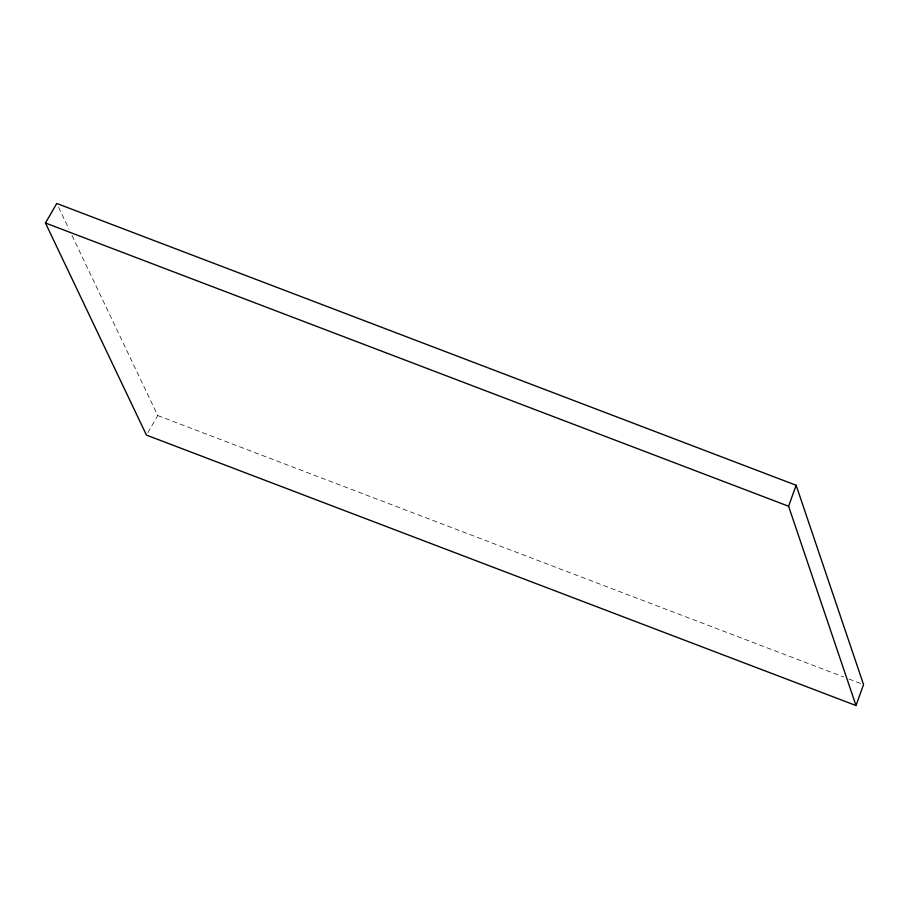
<?xml version="1.0" encoding="UTF-8"?>
<svg xmlns="http://www.w3.org/2000/svg" width="909" height="909" viewBox="0 0 909 909"><rect width="100%" height="100%" fill="white"/><g stroke="black" fill="none" stroke-linecap="round" stroke-linejoin="round"><path stroke-width="0.68" stroke-dasharray="4.54 3.41" d="M147.86 432.65L157.757 415.561L71.97 235.408M157.757 415.561L843.654 676.989M848.961 679.012L863.55 684.568M58.585 207.297L68.936 229.023"/><path stroke-width="1.36" d="M855.994 705.532L788.592 506.233L796.136 485.27L56.767 203.468L45.45 223L146.451 435.093L855.994 705.532L863.55 684.568L796.136 485.27M45.45 223L788.592 506.233"/></g></svg>
